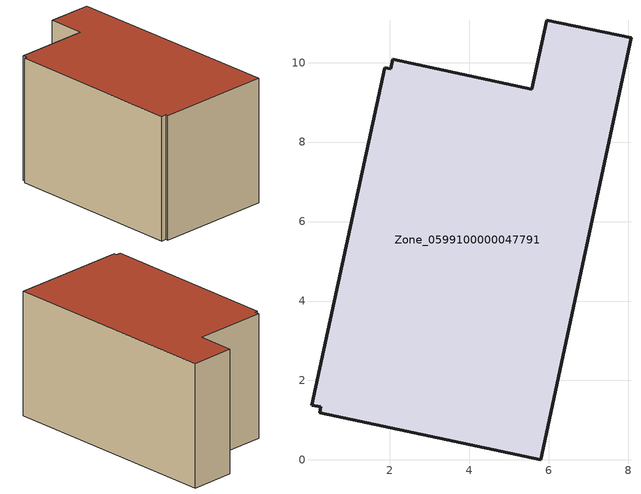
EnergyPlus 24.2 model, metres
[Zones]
Zone_0599100000047791
 floor ground (C_G): 2.02,9.85 2.07,10.08 5.57,9.33 5.95,11.07 8.07,10.62 5.8,0 0.23,1.19 0.27,1.34 0.03,1.37 1.88,9.87 z0
 wall outside (C_F): 8.07,10.62 5.95,11.07 5.57,9.33 2.07,10.08 2.02,9.85 1.88,9.87 0.03,1.37 0.27,1.34 0.23,1.19 5.8,0 8.07,10.62 z0:6.08
 roof outside (C_R): 2.07,10.08 2.02,9.85 1.88,9.87 0.03,1.37 0.27,1.34 0.23,1.19 5.8,0 8.07,10.62 5.95,11.07 5.57,9.33 z6.08
[BUILDING]
Pand.0599100000047791: North Axis=0; Terrain=City; Loads Convergence Tolerance Value=0.04; Temperature Convergence Tolerance Value=0.4; Solar Distribution=FullExterior; Maximum Number of Warmup Days=25; Minimum Number of Warmup Days=1
[Site:Location]
Rotterdam.The.Hague.AP_ZH_NLD Design_Conditions: Latitude=51.96; Longitude=4.45; Time Zone=1; Elevation=-4.5
[SITE:GROUNDTEMPERATURE:BUILDINGSURFACE]
18, 18, 18, 18, 18, 18, 18, 18, 18, 18, 18, 18
[MATERIAL] Thermal Absorptance=0.9; Solar Absorptance=0.7; Visible Absorptance=0.7
Name | Roughness | Thickness | Conductivity | Density | Specific Heat
G.TC.1975-1991 | MediumSmooth | 0.15 | 0.288461 | 540 | 1210
F.TC.1975-1991 | Rough | 0.3 | 0.230769 | 1920 | 840
R.TC.1975-1991 | MediumRough | 0.2 | 0.153846 | 1500 | 1000
[CONSTRUCTION]
C_G: G.TC.1975-1991
C_F: F.TC.1975-1991
C_R: R.TC.1975-1991
[ZONE]
Zone_0599100000047791: Type=1; Multiplier=1; Ceiling Height=Autocalculate; Volume=Autocalculate; Floor Area=autocalculate; Part of Total Floor Area=Yes
[ZONEINFILTRATION:DESIGNFLOWRATE]
Infil_Zone_0599100000047791: Zone or ZoneList or Space or SpaceList=Zone_0599100000047791; Schedule=AlwaysOn; Design Flow Rate Calculation Method=Flow/Area; Flow Rate per Floor Area=0.003; Constant Term Coefficient=1; Temperature Term Coefficient=0; Velocity Term Coefficient=0; Velocity Squared Term Coefficient=0
[HVACTEMPLATE:ZONE:IDEALLOADSAIRSYSTEM]
Zone_0599100000047791: Maximum Heating Supply Air Temperature=50; Minimum Cooling Supply Air Temperature=13; Maximum Heating Supply Air Humidity Ratio=0.0156; Minimum Cooling Supply Air Humidity Ratio=0.0077; Heating Limit=NoLimit; Cooling Limit=NoLimit; Dehumidification Control Type=ConstantSensibleHeatRatio; Cooling Sensible Heat Ratio=0.7; Dehumidification Setpoint=60; Humidification Control Type=None; Humidification Setpoint=30; Outdoor Air Method=None; Outdoor Air Flow Rate per Person=0.00944; Outdoor Air Flow Rate per Zone Floor Area=0; Outdoor Air Flow Rate per Zone=0; Demand Controlled Ventilation Type=None; Outdoor Air Economizer Type=NoEconomizer; Heat Recovery Type=None; Sensible Heat Recovery Effectiveness=0.7; Latent Heat Recovery Effectiveness=0.65
[ZONECONTROL:THERMOSTAT]
ThermostatControl_Zone_0599100000047791: Zone or ZoneList=Zone_0599100000047791; Control Type Schedule=DualSetpointControlType; Control 1=Thermostat_Zone_0599100000047791; Temperature Difference Between Cutout And Setpoint=0
[THERMOSTATSETPOINT:DUALSETPOINT]
Thermostat_Zone_0599100000047791: Heating Setpoint Temperature Schedule=HeatingSetpoint_Zone_0599100000047791; Cooling Setpoint Temperature Schedule=CoolingSetpoint_Zone_0599100000047791
[SCHEDULE:COMPACT]
HeatingSetpoint_Zone_0599100000047791: Through: 12/31, For: AllDays, Until: 24:00, 21
CoolingSetpoint_Zone_0599100000047791: Through: 12/31, For: AllDays, Until: 24:00, 24
DualSetpointControlType: Through: 12/31, For: AllDays, Until: 24:00, 4
AlwaysOn: Through: 12/31, For: AllDays, Until: 24:00, 1
